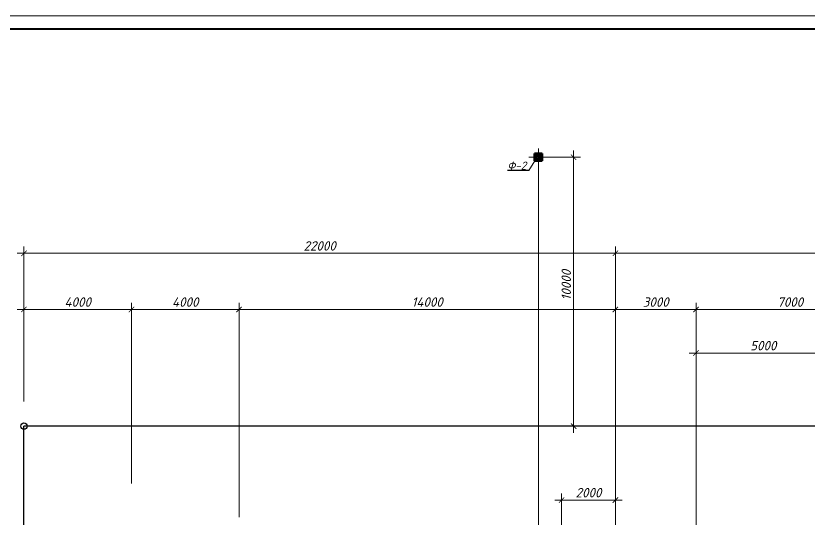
# Model space of a CAD drawing. Extents: x 108150 to 142535, y -18867 to -9422.
# Drawn here: x 136368.7 to 136663.8, y -15312.5 to -15125.4 of the extents above; entities that cross this region are included whole.
import ezdxf

# ---------------------------------------------------------------- set-up
doc = ezdxf.new("R2010")
doc.units = 0
doc.header["$MEASUREMENT"] = 0
doc.header["$PDMODE"] = 32
doc.header["$PDSIZE"] = 0.6
doc.linetypes.add('штриховая2', pattern=[9.525, 6.35, -3.175])
doc.layers.add('(040) Ограда', color=7, linetype='Continuous')
for name, color, linetype, lineweight in [('Выносные', 8, 'Continuous', 15), ('Основные', 4, 'Continuous', 40), ('Разм.', 8, 'Continuous', 15), ('Размер', 8, 'Continuous', 30), ('Существующ', 7, 'Continuous', 15), ('Текст', 2, 'Continuous', 15)]:
    doc.layers.add(name, color=color, linetype=linetype, lineweight=lineweight)
doc.styles.add('ГОСТ3', font='isocpeur.ttf', dxfattribs={"oblique": 15, "height": 3})
doc.styles.add('ГОСТ3.5', font='isocpeur.ttf', dxfattribs={"oblique": 15, "height": 3.5})
doc.dimstyles.new('100', dxfattribs={"dimtxt": 3.5, "dimasz": 2, "dimexe": 2.5, "dimexo": 0.5, "dimgap": 1, "dimtad": 1, "dimdec": 0, "dimlfac": 100, "dimtxsty": 'ГОСТ3.5', "dimblk": 'ARCHTICK', "dimcen": 2.5, "dimdle": 2.5, "dimclrd": 256, "dimclre": 256, "dimclrt": 2, "dimadec": 3, "dimazin": 0, "dimtfac": 1, "dimtdec": 0, "dimtmove": 1, "dimatfit": 3, "dimldrblk": 'DOTSMALL', "dimfxl": 1, "dimlwd": -1, "dimlwe": -1, "dimarcsym": 0})
doc.dimstyles.new('100$0', dxfattribs={"dimtxt": 300, "dimasz": 200, "dimexe": 200, "dimexo": 200, "dimgap": 100, "dimtad": 1, "dimtxsty": 'Standard', "dimblk": 'OBLIQUE', "dimcen": -200, "dimclrd": 256, "dimclre": 256, "dimclrt": 256, "dimadec": 0, "dimazin": 0, "dimtfac": 1, "dimtmove": 0, "dimatfit": 1, "dimldrblk": 'OPEN90', "dimfxl": 1, "dimlwd": -1, "dimlwe": -1, "dimarcsym": 0})

# ---------------------------------------------------------------- blocks, each defined once
blk = doc.blocks.new('_ArchTick')
at = {"color": 0, "linetype": 'ByBlock', "const_width": 0.15}
blk.add_lwpolyline([(-0.5, -0.5), (0.5, 0.5)], dxfattribs=at)
blk = doc.blocks.new('*D3012')
at = {"layer": 'Defpoints', "color": 0, "linetype": 'ByBlock', "lineweight": 0, "ltscale": 2, "transparency": 16777216}
for p in [(136621.71, -15234.56), (136621.71, -15347.56), (136691.71, -15347.56)]:
    blk.add_point(p, dxfattribs=at)
at = {"layer": 'Разм.', "linetype": 'ByBlock', "ltscale": 2, "transparency": 16777216}
for p, q in [((136621.71, -15347.06), (136621.71, -15232.06)), ((136691.71, -15347.06), (136691.71, -15232.06)), ((136694.21, -15234.56), (136619.21, -15234.56))]:
    blk.add_line(p, q, dxfattribs=at)
at = {"layer": 'Разм.', "linetype": 'ByBlock', "ltscale": 2, "transparency": 16777216, "xscale": 2, "yscale": 2, "zscale": 2, "rotation": 180}
blk.add_blockref('_ArchTick', (136621.71, -15234.56), dxfattribs=at)
at = {"layer": 'Разм.', "linetype": 'ByBlock', "ltscale": 2, "transparency": 16777216, "xscale": 2, "yscale": 2, "zscale": 2}
blk.add_blockref('_ArchTick', (136691.71, -15234.56), dxfattribs=at)
at = {"layer": 'Разм.', "color": 2, "linetype": 'ByBlock', "ltscale": 2, "transparency": 16777216, "insert": (136656.71, -15231.81), "char_height": 3.5, "attachment_point": 5, "style": 'ГОСТ3.5'}
blk.add_mtext('7000', dxfattribs=at)
blk = doc.blocks.new('_DotSmall')
at = {"color": 0, "linetype": 'ByBlock', "lineweight": 15, "const_width": 0.5}
blk.add_lwpolyline([(-0.0625, 0, 1), (0.0625, 0, 1)], format="xyb", close=True, dxfattribs=at)
blk = doc.blocks.new('*D3013')
at = {"layer": 'Defpoints', "color": 0, "linetype": 'ByBlock', "lineweight": 0, "ltscale": 2, "transparency": 16777216}
for p in [(136621.71, -15234.56), (136591.71, -15320.7), (136621.71, -15347.56)]:
    blk.add_point(p, dxfattribs=at)
at = {"layer": 'Разм.', "linetype": 'ByBlock', "ltscale": 2, "transparency": 16777216}
for p, q in [((136591.71, -15320.2), (136591.71, -15232.06)), ((136621.71, -15347.06), (136621.71, -15232.06)), ((136589.21, -15234.56), (136624.21, -15234.56))]:
    blk.add_line(p, q, dxfattribs=at)
at = {"layer": 'Разм.', "linetype": 'ByBlock', "ltscale": 2, "transparency": 16777216, "xscale": 2, "yscale": 2, "zscale": 2, "rotation": 180}
blk.add_blockref('_ArchTick', (136591.71, -15234.56), dxfattribs=at)
at = {"layer": 'Разм.', "linetype": 'ByBlock', "ltscale": 2, "transparency": 16777216, "xscale": 2, "yscale": 2, "zscale": 2}
blk.add_blockref('_ArchTick', (136621.71, -15234.56), dxfattribs=at)
at = {"layer": 'Разм.', "color": 2, "linetype": 'ByBlock', "ltscale": 2, "transparency": 16777216, "insert": (136606.71, -15231.81), "char_height": 3.5, "attachment_point": 5, "style": 'ГОСТ3.5'}
blk.add_mtext('3000', dxfattribs=at)
blk = doc.blocks.new('*D3014')
at = {"layer": 'Defpoints', "color": 0, "linetype": 'ByBlock', "lineweight": 0, "ltscale": 2, "transparency": 16777216}
for p in [(136991.71, -15213.68), (136991.71, -15295.2), (136591.71, -15320.7)]:
    blk.add_point(p, dxfattribs=at)
at = {"layer": 'Разм.', "linetype": 'ByBlock', "ltscale": 2, "transparency": 16777216}
for p, q in [((136589.21, -15213.68), (136994.21, -15213.68)), ((136591.71, -15320.2), (136591.71, -15211.18)), ((136991.71, -15294.7), (136991.71, -15211.18))]:
    blk.add_line(p, q, dxfattribs=at)
at = {"layer": 'Разм.', "linetype": 'ByBlock', "ltscale": 2, "transparency": 16777216, "xscale": 2, "yscale": 2, "zscale": 2, "rotation": 180}
blk.add_blockref('_ArchTick', (136591.71, -15213.68), dxfattribs=at)
at = {"layer": 'Разм.', "linetype": 'ByBlock', "ltscale": 2, "transparency": 16777216, "xscale": 2, "yscale": 2, "zscale": 2}
blk.add_blockref('_ArchTick', (136991.71, -15213.68), dxfattribs=at)
at = {"layer": 'Разм.', "color": 2, "linetype": 'ByBlock', "ltscale": 2, "transparency": 16777216, "insert": (136791.71, -15210.93), "char_height": 3.5, "attachment_point": 5, "style": 'ГОСТ3.5'}
blk.add_mtext('40000', dxfattribs=at)
blk = doc.blocks.new('*D3020')
at = {"layer": 'Defpoints', "color": 0, "linetype": 'ByBlock', "lineweight": 0, "ltscale": 2, "transparency": 16777216}
for p in [(136591.71, -15213.68), (136371.71, -15260.73), (136591.71, -15290.04)]:
    blk.add_point(p, dxfattribs=at)
at = {"layer": 'Разм.', "linetype": 'ByBlock', "ltscale": 2, "transparency": 16777216}
for p, q in [((136369.21, -15213.68), (136594.21, -15213.68)), ((136371.71, -15260.23), (136371.71, -15211.18)), ((136591.71, -15289.54), (136591.71, -15211.18))]:
    blk.add_line(p, q, dxfattribs=at)
at = {"layer": 'Разм.', "linetype": 'ByBlock', "ltscale": 2, "transparency": 16777216, "xscale": 2, "yscale": 2, "zscale": 2, "rotation": 180}
blk.add_blockref('_ArchTick', (136371.71, -15213.68), dxfattribs=at)
at = {"layer": 'Разм.', "linetype": 'ByBlock', "ltscale": 2, "transparency": 16777216, "xscale": 2, "yscale": 2, "zscale": 2}
blk.add_blockref('_ArchTick', (136591.71, -15213.68), dxfattribs=at)
at = {"layer": 'Разм.', "color": 2, "linetype": 'ByBlock', "ltscale": 2, "transparency": 16777216, "insert": (136481.71, -15210.93), "char_height": 3.5, "attachment_point": 5, "style": 'ГОСТ3.5'}
blk.add_mtext('22000', dxfattribs=at)
blk = doc.blocks.new('*D2999')
at = {"layer": 'Defpoints', "color": 0, "linetype": 'ByBlock', "lineweight": 0, "ltscale": 2, "transparency": 16777216}
for p in [(136411.71, -15234.56), (136371.71, -15269.34), (136411.71, -15299.74)]:
    blk.add_point(p, dxfattribs=at)
at = {"layer": 'Разм.', "linetype": 'ByBlock', "ltscale": 2, "transparency": 16777216}
for p, q in [((136371.71, -15268.84), (136371.71, -15232.06)), ((136411.71, -15299.24), (136411.71, -15232.06)), ((136369.21, -15234.56), (136414.21, -15234.56))]:
    blk.add_line(p, q, dxfattribs=at)
at = {"layer": 'Разм.', "linetype": 'ByBlock', "ltscale": 2, "transparency": 16777216, "xscale": 2, "yscale": 2, "zscale": 2, "rotation": 180}
blk.add_blockref('_ArchTick', (136371.71, -15234.56), dxfattribs=at)
at = {"layer": 'Разм.', "linetype": 'ByBlock', "ltscale": 2, "transparency": 16777216, "xscale": 2, "yscale": 2, "zscale": 2}
blk.add_blockref('_ArchTick', (136411.71, -15234.56), dxfattribs=at)
at = {"layer": 'Разм.', "color": 2, "linetype": 'ByBlock', "ltscale": 2, "transparency": 16777216, "insert": (136391.71, -15231.81), "char_height": 3.5, "attachment_point": 5, "style": 'ГОСТ3.5'}
blk.add_mtext('4000', dxfattribs=at)
blk = doc.blocks.new('*D3000')
at = {"layer": 'Defpoints', "color": 0, "linetype": 'ByBlock', "lineweight": 0, "ltscale": 2, "transparency": 16777216}
for p in [(136451.71, -15234.56), (136411.71, -15299.74), (136451.71, -15312.33)]:
    blk.add_point(p, dxfattribs=at)
at = {"layer": 'Разм.', "linetype": 'ByBlock', "ltscale": 2, "transparency": 16777216}
for p, q in [((136411.71, -15299.24), (136411.71, -15232.06)), ((136451.71, -15311.83), (136451.71, -15232.06)), ((136409.21, -15234.56), (136454.21, -15234.56))]:
    blk.add_line(p, q, dxfattribs=at)
at = {"layer": 'Разм.', "linetype": 'ByBlock', "ltscale": 2, "transparency": 16777216, "xscale": 2, "yscale": 2, "zscale": 2, "rotation": 180}
blk.add_blockref('_ArchTick', (136411.71, -15234.56), dxfattribs=at)
at = {"layer": 'Разм.', "linetype": 'ByBlock', "ltscale": 2, "transparency": 16777216, "xscale": 2, "yscale": 2, "zscale": 2}
blk.add_blockref('_ArchTick', (136451.71, -15234.56), dxfattribs=at)
at = {"layer": 'Разм.', "color": 2, "linetype": 'ByBlock', "ltscale": 2, "transparency": 16777216, "insert": (136431.71, -15231.81), "char_height": 3.5, "attachment_point": 5, "style": 'ГОСТ3.5'}
blk.add_mtext('4000', dxfattribs=at)
blk = doc.blocks.new('*D3001')
at = {"layer": 'Defpoints', "color": 0, "linetype": 'ByBlock', "lineweight": 0, "ltscale": 2, "transparency": 16777216}
for p in [(136591.71, -15234.56), (136451.71, -15304.87), (136591.71, -15320.7)]:
    blk.add_point(p, dxfattribs=at)
at = {"layer": 'Разм.', "linetype": 'ByBlock', "ltscale": 2, "transparency": 16777216}
for p, q in [((136451.71, -15304.37), (136451.71, -15232.06)), ((136591.71, -15320.2), (136591.71, -15232.06)), ((136449.21, -15234.56), (136594.21, -15234.56))]:
    blk.add_line(p, q, dxfattribs=at)
at = {"layer": 'Разм.', "linetype": 'ByBlock', "ltscale": 2, "transparency": 16777216, "xscale": 2, "yscale": 2, "zscale": 2, "rotation": 180}
blk.add_blockref('_ArchTick', (136451.71, -15234.56), dxfattribs=at)
at = {"layer": 'Разм.', "linetype": 'ByBlock', "ltscale": 2, "transparency": 16777216, "xscale": 2, "yscale": 2, "zscale": 2}
blk.add_blockref('_ArchTick', (136591.71, -15234.56), dxfattribs=at)
at = {"layer": 'Разм.', "color": 2, "linetype": 'ByBlock', "ltscale": 2, "transparency": 16777216, "insert": (136521.71, -15231.81), "char_height": 3.5, "attachment_point": 5, "style": 'ГОСТ3.5'}
blk.add_mtext('14000', dxfattribs=at)
blk = doc.blocks.new('*D3026')
at = {"layer": 'Defpoints', "color": 0, "linetype": 'ByBlock', "lineweight": 0, "ltscale": 2, "transparency": 16777216}
for p in [(136559.5, -15177.96), (136559.5, -15277.96), (136576.18, -15277.96)]:
    blk.add_point(p, dxfattribs=at)
at = {"layer": 'Разм.', "linetype": 'ByBlock', "ltscale": 2, "transparency": 16777216}
for p, q in [((136576.18, -15175.46), (136576.18, -15280.46)), ((136560, -15177.96), (136578.68, -15177.96)), ((136560, -15277.96), (136578.68, -15277.96))]:
    blk.add_line(p, q, dxfattribs=at)
at = {"layer": 'Разм.', "linetype": 'ByBlock', "ltscale": 2, "transparency": 16777216, "xscale": 2, "yscale": 2, "zscale": 2}
for p, rotation in [((136576.18, -15177.96), 90), ((136576.18, -15277.96), 270)]:
    blk.add_blockref('_ArchTick', p, dxfattribs=dict(at, rotation=rotation))
at = {"layer": 'Разм.', "color": 2, "linetype": 'ByBlock', "ltscale": 2, "transparency": 16777216, "insert": (136573.43, -15225.52), "char_height": 3.5, "attachment_point": 5, "rotation": 90, "style": 'ГОСТ3.5'}
blk.add_mtext('10000', dxfattribs=at)
blk = doc.blocks.new('*D3234')
at = {"layer": 'Defpoints', "color": 0, "linetype": 'ByBlock', "lineweight": 0, "ltscale": 2, "transparency": 16777216}
for p in [(136671.71, -15250.77), (136621.71, -15347.56), (136671.71, -15347.56)]:
    blk.add_point(p, dxfattribs=at)
at = {"layer": 'Разм.', "linetype": 'ByBlock', "ltscale": 2, "transparency": 16777216}
for p, q in [((136621.71, -15347.06), (136621.71, -15248.27)), ((136671.71, -15347.06), (136671.71, -15248.27)), ((136619.21, -15250.77), (136674.21, -15250.77))]:
    blk.add_line(p, q, dxfattribs=at)
at = {"layer": 'Разм.', "linetype": 'ByBlock', "ltscale": 2, "transparency": 16777216, "xscale": 2, "yscale": 2, "zscale": 2, "rotation": 180}
blk.add_blockref('_ArchTick', (136621.71, -15250.77), dxfattribs=at)
at = {"layer": 'Разм.', "linetype": 'ByBlock', "ltscale": 2, "transparency": 16777216, "xscale": 2, "yscale": 2, "zscale": 2}
blk.add_blockref('_ArchTick', (136671.71, -15250.77), dxfattribs=at)
at = {"layer": 'Разм.', "color": 2, "linetype": 'ByBlock', "ltscale": 2, "transparency": 16777216, "insert": (136646.71, -15248.02), "char_height": 3.5, "attachment_point": 5, "style": 'ГОСТ3.5'}
blk.add_mtext('5000', dxfattribs=at)
blk = doc.blocks.new('*D3245')
at = {"layer": 'Defpoints', "color": 0, "linetype": 'ByBlock', "lineweight": 0, "ltscale": 2, "transparency": 16777216}
for p in [(136591.71, -15305.45), (136571.71, -15316.59), (136591.71, -15316.59)]:
    blk.add_point(p, dxfattribs=at)
at = {"layer": 'Разм.', "linetype": 'ByBlock', "ltscale": 2, "transparency": 16777216}
for p, q in [((136571.71, -15316.09), (136571.71, -15302.95)), ((136591.71, -15316.09), (136591.71, -15302.95)), ((136569.21, -15305.45), (136594.21, -15305.45))]:
    blk.add_line(p, q, dxfattribs=at)
at = {"layer": 'Разм.', "linetype": 'ByBlock', "ltscale": 2, "transparency": 16777216, "xscale": 2, "yscale": 2, "zscale": 2, "rotation": 180}
blk.add_blockref('_ArchTick', (136571.71, -15305.45), dxfattribs=at)
at = {"layer": 'Разм.', "linetype": 'ByBlock', "ltscale": 2, "transparency": 16777216, "xscale": 2, "yscale": 2, "zscale": 2}
blk.add_blockref('_ArchTick', (136591.71, -15305.45), dxfattribs=at)
at = {"layer": 'Разм.', "color": 2, "linetype": 'ByBlock', "ltscale": 2, "transparency": 16777216, "insert": (136581.71, -15302.7), "char_height": 3.5, "attachment_point": 5, "style": 'ГОСТ3.5'}
blk.add_mtext('2000', dxfattribs=at)

msp = doc.modelspace()

# ---------------------------------------------------------------- linework, layer by layer
at = {"layer": '(040) Ограда', "color": 251, "linetype": 'Continuous', "ltscale": 2.5}
msp.add_line((136559.5573, -15182.826), (136551.582, -15182.826), dxfattribs=at)
at = {"color": 251, "linetype": 'Continuous', "lineweight": 0}
msp.add_line((136559.502, -15177.9575), (136566.5944, -15177.9575), dxfattribs=at)
at = {"color": 1, "linetype": 'ByBlock', "lineweight": 30}
for p in [(137471.7113, -15277.9575), (136371.7113, -15496.7719)]:
    msp.add_line(p, (136371.7113, -15277.9575), dxfattribs=at)
msp.add_circle((136371.7113, -15277.9575), 1.1856, dxfattribs=at)
at = {"layer": 'Выносные', "ltscale": 100}
msp.add_line((136559.5573, -15182.826), (136561.6974, -15179.3082), dxfattribs=at)
at = {"layer": 'Основные'}
msp.add_line((137765.4129, -15130.3676), (136240.4129, -15130.3676), dxfattribs=at)
at = {"layer": 'Разм.', "linetype": 'ByBlock', "ltscale": 2}
msp.add_line((136563.0482, -15316.3589), (136563.0482, -15174.6761), dxfattribs=at)
at = {"layer": 'Размер', "linetype": 'ByBlock', "lineweight": 0, "ltscale": 0.5}
msp.add_line((137770.4129, -15125.3676), (136220.4129, -15125.3676), dxfattribs=at)
at = {"layer": 'Существующ', "color": 5, "linetype": 'штриховая2', "lineweight": 50}
for p, q in [((136561.6625, -15179.3404), (136561.6653, -15176.5572)), ((136561.6653, -15176.5572), (136564.4339, -15176.56)), ((136562.0941, -15176.9869), (136561.6653, -15176.5572)), ((136562.0922, -15178.9116), (136562.0941, -15176.9869)), ((136562.0941, -15176.9869), (136564.0042, -15176.9888)), ((136564.0023, -15178.9135), (136564.0042, -15176.9888)), ((136564.0042, -15176.9888), (136564.4339, -15176.56)), ((136564.4311, -15179.3431), (136564.4339, -15176.56)), ((136562.0922, -15178.9116), (136561.6625, -15179.3404)), ((136561.6625, -15179.3404), (136564.4311, -15179.3431)), ((136562.0922, -15178.9116), (136564.0023, -15178.9135)), ((136564.0023, -15178.9135), (136564.4311, -15179.3431))]:
    msp.add_line(p, q, dxfattribs=at)
msp.add_circle((136563.0482, -15177.9575), 0.7187, dxfattribs=at)

# ---------------------------------------------------------------- texts
at = {"layer": 'Текст', "style": 'ГОСТ3', "oblique": 15}
msp.add_text('Ф-2', height=3, dxfattribs=at).set_placement((136551.5241, -15182.5568))

# ---------------------------------------------------------------- dimensions: what is measured, and where the dimension line sits
at = {"layer": 'Разм.', "linetype": 'ByBlock', "ltscale": 2}
dim = msp.add_linear_dim(base=(136576.1765, -15277.9575), p1=(136559.502, -15177.9575), p2=(136559.502, -15277.9575), angle=90, dimstyle='100', dxfattribs=at)
dim.commit()
dim.dimension.update_dxf_attribs({"geometry": '*D3026', "text_midpoint": (136576.1765, -15225.5203), "dimtype": 160})
for base, p1, p2, text, picture, middle in [((136591.7057, -15213.6812), (136371.7113, -15260.7271), (136591.7057, -15290.0353), '22000', '*D3020', (136481.7085, -15210.9312)), ((136591.7057, -15234.5589), (136451.7113, -15304.8689), (136591.7057, -15320.6976), '14000', '*D3001', (136521.7085, -15231.8089))]:
    dim = msp.add_linear_dim(base=base, p1=p1, p2=p2, text=text, dimstyle='100', dxfattribs=at)
    dim.commit()
    dim.dimension.update_dxf_attribs({"geometry": picture, "text_midpoint": middle})
for base, p1, p2, picture, middle in [((136991.7057, -15213.6812), (136591.7057, -15320.6976), (136991.7057, -15295.2032), '*D3014', (136791.7057, -15210.9312)), ((136411.7113, -15234.5589), (136371.7113, -15269.3401), (136411.7113, -15299.7406), '*D2999', (136391.7113, -15231.8089)), ((136451.7113, -15234.5589), (136411.7113, -15299.7406), (136451.7113, -15312.3344), '*D3000', (136431.7113, -15231.8089)), ((136621.7059, -15234.5589), (136591.7057, -15320.6976), (136621.7059, -15347.563), '*D3013', (136606.7058, -15231.8089)), ((136621.7059, -15234.5589), (136691.7057, -15347.563), (136621.7059, -15347.563), '*D3012', (136656.7058, -15231.8089))]:
    dim = msp.add_linear_dim(base=base, p1=p1, p2=p2, dimstyle='100', dxfattribs=at)
    dim.commit()
    dim.dimension.update_dxf_attribs({"geometry": picture, "text_midpoint": middle})
for base, p1, p2, picture, middle in [((136671.7057, -15250.767), (136621.7059, -15347.563), (136671.7057, -15347.563), '*D3234', (136646.7058, -15248.017)), ((136591.7057, -15305.4495), (136571.7057, -15316.5864), (136591.7057, -15316.5864), '*D3245', (136581.7057, -15302.6995))]:
    dim = msp.add_linear_dim(base=base, p1=p1, p2=p2, dimstyle='100$0', override={"dimtxt": 3.5, "dimasz": 2, "dimexe": 2.5, "dimexo": 0.5, "dimgap": 1, "dimdec": 0, "dimlfac": 100, "dimtxsty": 'ГОСТ3.5', "dimblk": 'ArchTick', "dimcen": 2.5, "dimdle": 2.5, "dimclrt": 2, "dimadec": 3, "dimtdec": 0, "dimtmove": 1, "dimatfit": 3, "dimldrblk": 'DotSmall'}, dxfattribs=at)
    dim.commit()
    dim.dimension.update_dxf_attribs({"geometry": picture, "text_midpoint": middle})

doc.saveas('drawing.dxf')
